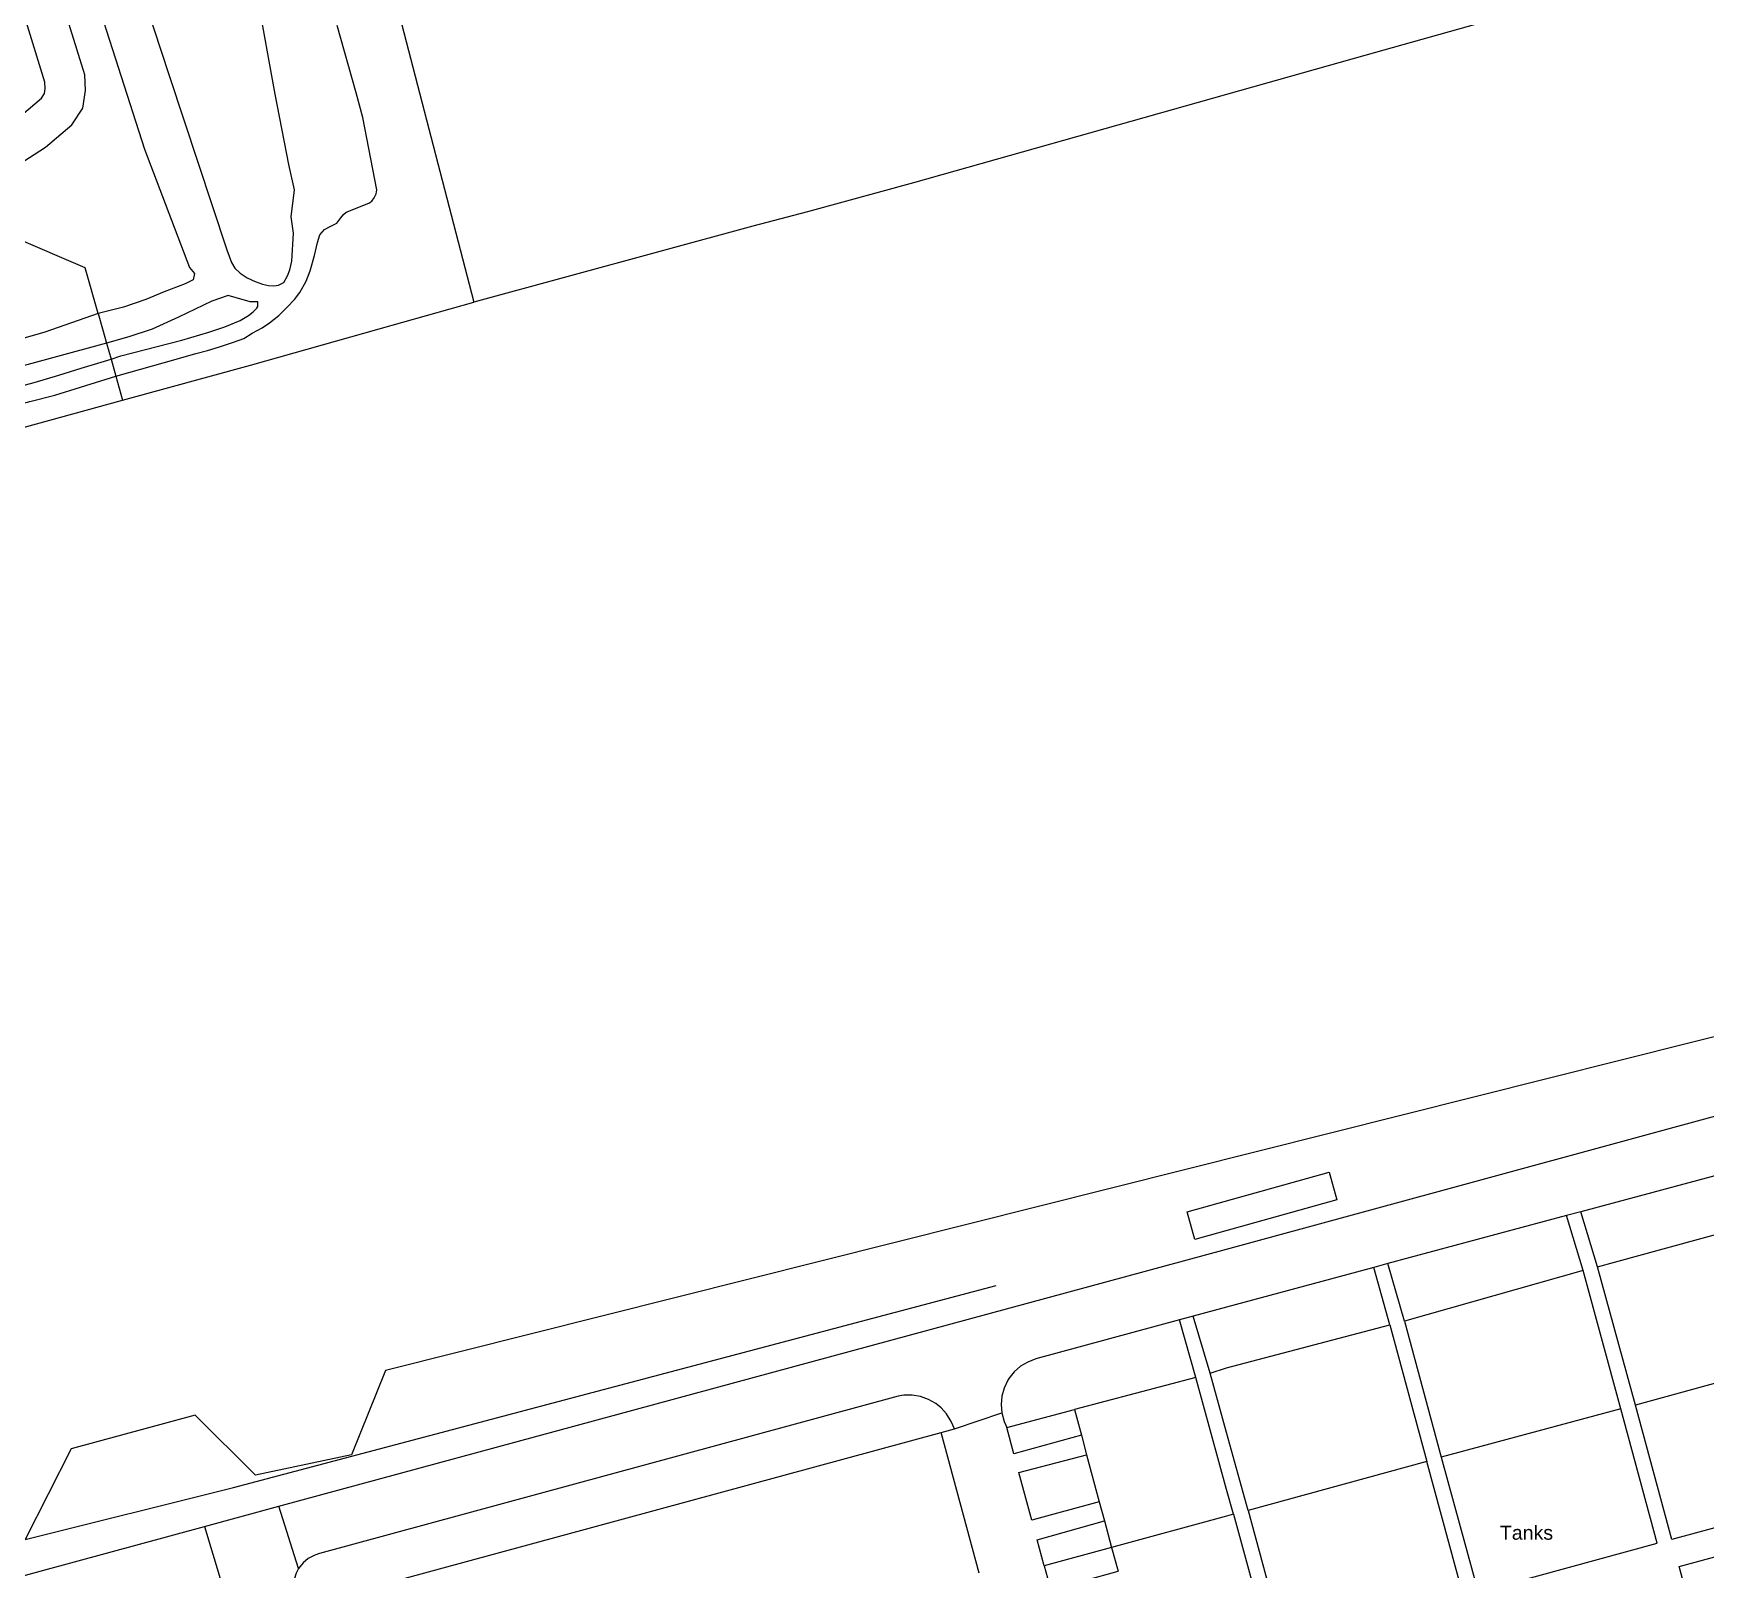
# Model space of a CAD drawing. Header units: millimetres. Extents: x 111502 to 977541, y 8702 to 1044108.
# Drawn here: x 488372.2 to 488551.3, y 240867.1 to 241031.7 of the extents above; entities that cross this region are included whole.
import ezdxf

# ---------------------------------------------------------------- set-up
doc = ezdxf.new("R2010")
doc.units = ezdxf.units.MM
doc.header["$LTSCALE"] = 0.25
doc.linetypes.add('DASHED2', pattern=[9.525, 6.35, -3.175])
doc.layers.add('E HVSS As Laid HV', color=10, linetype='Continuous')
doc.layers.add('X HVSS Site Background', color=8, linetype='Continuous')
doc.styles.add('OS Master Map$1$Standard', font='txt')

# ---------------------------------------------------------------- blocks, each defined once
blk = doc.blocks.new('OS MAP 060722')
at = {"layer": 'X HVSS Site Background', "flags": 128}
for points in [[(-431.49, 1875.34), (-432.88, 1880.24), (-432.88, 1880.24), (-455.88, 1890.09), (-455.88, 1890.09), (-464.38, 1913.74), (-464.38, 1913.74), (-470.13, 1941.84), (-470.13, 1941.84), (-448.98, 1981.09), (-448.98, 1981.09), (-448.33, 1982.29)], [(-429.59, 1868.61), (-423.12, 1870.46), (-423.12, 1870.46), (-421.04, 1871.05), (-421.04, 1871.05), (-419.79, 1871.36), (-419.79, 1871.36), (-418.5, 1871.75), (-418.5, 1871.75), (-416.99, 1872.27), (-416.99, 1872.27), (-415.89, 1872.67), (-415.89, 1872.67), (-414.98, 1873.22), (-414.98, 1873.22), (-413.93, 1873.79), (-413.93, 1873.79), (-413.13, 1874.33), (-413.13, 1874.33), (-412.12, 1875.13), (-412.12, 1875.13), (-411.23, 1876.01), (-411.23, 1876.01), (-410.46, 1876.84), (-410.46, 1876.84), (-409.89, 1877.59), (-409.89, 1877.59), (-409.2, 1878.8), (-409.2, 1878.8), (-408.78, 1879.92), (-408.78, 1879.92), (-408.3, 1881.56), (-408.3, 1881.56), (-408.01, 1882.96), (-408.01, 1882.96), (-407.73, 1883.78), (-407.73, 1883.78), (-407.25, 1884.32), (-407.25, 1884.32), (-406.64, 1884.65), (-406.64, 1884.65), (-405.91, 1885.01), (-405.91, 1885.01), (-405.49, 1885.57), (-405.49, 1885.57), (-405.2, 1885.95), (-405.2, 1885.95), (-404.93, 1886.2), (-404.93, 1886.2), (-402.5, 1887.17), (-402.5, 1887.17), (-402.17, 1887.38), (-402.17, 1887.38), (-401.92, 1887.73), (-401.92, 1887.73), (-401.7, 1888.15), (-401.7, 1888.15), (-401.64, 1888.57), (-401.64, 1888.57), (-403.14, 1896.35), (-403.14, 1896.35), (-403.85, 1898.96), (-403.85, 1898.96), (-405.88, 1906.18)], [(-458, 1913.35), (-454.85, 1901.29), (-454.85, 1901.29), (-452.02, 1897.44), (-452.02, 1897.44), (-448.04, 1893.14), (-448.04, 1893.14), (-445.73, 1891.46), (-445.73, 1891.46), (-442.59, 1890.73), (-442.59, 1890.73), (-440.07, 1891.25), (-440.07, 1891.25), (-437.13, 1893.14), (-437.13, 1893.14), (-434.3, 1895.55), (-434.3, 1895.55), (-433.15, 1897.33), (-433.15, 1897.33), (-432.84, 1899.22), (-432.84, 1899.22), (-432.94, 1900.9), (-432.94, 1900.9), (-438.39, 1918.49)], [(-432.19, 1910.55), (-426.54, 1892.95), (-426.54, 1892.95), (-421.72, 1880.27), (-421.72, 1880.27), (-421.18, 1879.61), (-421.18, 1879.61), (-421.31, 1878.95), (-421.31, 1878.95), (-422.16, 1878.51), (-422.16, 1878.51), (-424.43, 1877.64), (-424.43, 1877.64), (-426.39, 1876.83), (-426.39, 1876.83), (-428.79, 1876.01), (-428.79, 1876.01), (-431.49, 1875.34)], [(-426.38, 1908.45), (-423.89, 1900.84), (-423.89, 1900.84), (-417.7, 1882.14), (-417.7, 1882.14), (-417.19, 1880.79), (-417.19, 1880.79), (-416.85, 1880.21), (-416.85, 1880.21), (-416.27, 1879.65), (-416.27, 1879.65), (-415.54, 1879.15), (-415.54, 1879.15), (-414.67, 1878.78), (-414.67, 1878.78), (-413.89, 1878.47), (-413.89, 1878.47), (-413.26, 1878.34), (-413.26, 1878.34), (-412.67, 1878.31), (-412.67, 1878.31), (-412.17, 1878.38), (-412.17, 1878.38), (-411.61, 1878.66), (-411.61, 1878.66), (-411.19, 1879.38), (-411.19, 1879.38), (-410.96, 1880.03), (-410.96, 1880.03), (-410.75, 1880.93), (-410.75, 1880.93), (-410.55, 1883.93), (-410.55, 1883.93), (-410.81, 1885.7), (-410.81, 1885.7), (-410.47, 1888.57), (-410.47, 1888.57), (-411.05, 1891.29), (-411.05, 1891.29), (-412.53, 1898.85), (-412.53, 1898.85), (-416.3, 1919.71)], [(-396.78, 1955.74), (-405.03, 1929.69), (-405.03, 1929.69), (-391.23, 1876.54)], [(-453.83, 1914.4), (-450.9, 1903.17), (-450.9, 1903.17), (-448.7, 1900.18), (-448.7, 1900.18), (-445.17, 1896.37), (-445.17, 1896.37), (-443.91, 1895.45), (-443.91, 1895.45), (-442.54, 1895.13), (-442.54, 1895.13), (-441.72, 1895.3), (-441.72, 1895.3), (-439.7, 1896.6), (-439.7, 1896.6), (-437.57, 1898.41), (-437.57, 1898.41), (-437.25, 1898.91), (-437.25, 1898.91), (-437.16, 1899.44), (-437.16, 1899.44), (-437.2, 1900.12), (-437.2, 1900.12), (-442.36, 1916.78)], [(-223.68, 1923.49), (-272.73, 1909.49), (-272.73, 1909.49), (-295.78, 1902.99), (-295.78, 1902.99), (-310.58, 1898.79), (-310.58, 1898.79), (-344.13, 1889.34), (-344.13, 1889.34), (-355.48, 1886.24), (-355.48, 1886.24), (-361.33, 1884.69), (-361.33, 1884.69), (-391.23, 1876.54)], [(-431.49, 1875.34), (-437.22, 1873.33), (-437.22, 1873.33), (-440.3, 1872.46), (-440.3, 1872.46), (-446.23, 1871.16), (-446.23, 1871.16), (-449.62, 1870.65), (-449.62, 1870.65), (-452.9, 1883), (-452.9, 1883), (-478.83, 1876.12), (-478.83, 1876.12), (-477.77, 1872.11)], [(-417.58, 1877.25), (-419.32, 1876.64), (-419.32, 1876.64), (-422.88, 1874.93), (-422.88, 1874.93), (-425.72, 1873.67), (-425.72, 1873.67), (-428.21, 1872.84), (-428.21, 1872.84), (-430.59, 1872.17)], [(-430.11, 1870.46), (-429.06, 1870.79), (-429.06, 1870.79), (-422.54, 1872.47), (-422.54, 1872.47), (-419.62, 1873.34), (-419.62, 1873.34), (-417.92, 1873.9), (-417.92, 1873.9), (-416.27, 1874.59), (-416.27, 1874.59), (-415.39, 1875.13), (-415.39, 1875.13), (-414.87, 1875.51), (-414.87, 1875.51), (-414.49, 1875.9), (-414.49, 1875.9), (-414.37, 1876.1), (-414.37, 1876.1), (-414.4, 1876.6), (-414.4, 1876.6), (-415.22, 1876.6), (-415.22, 1876.6), (-417.58, 1877.25)], [(-428.88, 1866.04), (-415.18, 1869.79), (-415.18, 1869.79), (-401.38, 1873.69), (-401.38, 1873.69), (-391.23, 1876.54)], [(-431.49, 1875.34), (-431.03, 1873.69), (-431.03, 1873.69), (-430.59, 1872.17)], [(-430.59, 1872.17), (-441.5, 1869.2), (-441.5, 1869.2), (-454.15, 1866.75), (-454.15, 1866.75), (-470.6, 1864)], [(-430.59, 1872.17), (-430.11, 1870.46)], [(-440.74, 1867.29), (-438.36, 1867.94), (-438.36, 1867.94), (-435.71, 1868.73), (-435.71, 1868.73), (-433.32, 1869.47), (-433.32, 1869.47), (-430.11, 1870.46)], [(-430.11, 1870.46), (-429.59, 1868.61)], [(-469.98, 1861.79), (-465.75, 1861.45), (-465.75, 1861.45), (-461.99, 1861.35), (-461.99, 1861.35), (-458.03, 1861.62), (-458.03, 1861.62), (-454.06, 1862.12), (-454.06, 1862.12), (-450.32, 1862.94), (-450.32, 1862.94), (-446.36, 1863.85), (-446.36, 1863.85), (-442, 1865.06), (-442, 1865.06), (-438.8, 1865.92), (-438.8, 1865.92), (-436.15, 1866.59), (-436.15, 1866.59), (-433.4, 1867.45), (-433.4, 1867.45), (-429.59, 1868.61)], [(-429.59, 1868.61), (-429.23, 1867.34), (-429.23, 1867.34), (-428.88, 1866.04)], [(-471.66, 1854.32), (-470.78, 1854.59), (-470.78, 1854.59), (-469.28, 1854.94), (-469.28, 1854.94), (-428.88, 1866.04)], [(-229.47, 1805.09), (-400.69, 1762.1), (-400.69, 1762.1), (-404.36, 1753.06), (-404.36, 1753.06), (-414.65, 1750.86), (-414.65, 1750.86), (-421.11, 1757.32), (-421.11, 1757.32), (-434.38, 1753.69), (-434.38, 1753.69), (-439.31, 1744)], [(-412.13, 1747.55), (-310.58, 1775.09), (-310.58, 1775.09), (-254.64, 1790.35)], [(-313.98, 1776.11), (-314.81, 1779.08), (-314.81, 1779.08), (-299.59, 1783.34), (-299.59, 1783.34), (-298.76, 1780.36), (-298.76, 1780.36), (-313.98, 1776.11)], [(-253.03, 1784.34), (-253.88, 1784.14), (-253.88, 1784.14), (-272.64, 1779.1)], [(-274.15, 1778.69), (-293.31, 1773.54)], [(-272.64, 1779.1), (-274.15, 1778.69)], [(-272.38, 1772.79), (-274.15, 1778.69)], [(-270.83, 1773.19), (-272.64, 1779.1)], [(-270.83, 1773.19), (-269.03, 1773.68), (-269.03, 1773.68), (-250.63, 1778.74)], [(-294.82, 1773.13), (-310.58, 1768.89), (-310.58, 1768.89), (-314.16, 1767.92)], [(-293.31, 1773.54), (-294.82, 1773.13)], [(-293.08, 1766.99), (-294.82, 1773.13)], [(-291.53, 1767.39), (-293.31, 1773.54)], [(-272.38, 1772.79), (-291.53, 1767.39)], [(-268.33, 1757.99), (-272.38, 1772.79)], [(-266.78, 1758.39), (-270.83, 1773.19)], [(-439.31, 1744), (-416.98, 1749.54), (-416.98, 1749.54), (-335.28, 1771.18)], [(-315.63, 1767.52), (-331.03, 1763.34), (-331.03, 1763.34), (-331.88, 1762.99), (-331.88, 1762.99), (-332.68, 1762.54), (-332.68, 1762.54), (-333.33, 1761.94), (-333.33, 1761.94), (-333.93, 1761.24), (-333.93, 1761.24), (-334.03, 1761.04), (-334.03, 1761.04), (-334.43, 1760.19), (-334.43, 1760.19), (-334.68, 1759.34), (-334.68, 1759.34), (-334.73, 1758.44), (-334.73, 1758.44), (-334.68, 1757.54)], [(-314.16, 1767.92), (-315.63, 1767.52)], [(-313.88, 1761.34), (-315.63, 1767.52)], [(-312.33, 1761.79), (-314.16, 1767.92)], [(-312.33, 1761.79), (-310.58, 1762.39), (-310.58, 1762.39), (-293.08, 1766.99)], [(-293.08, 1766.99), (-289.13, 1752.34)], [(-291.53, 1767.39), (-287.58, 1752.79)], [(-246.62, 1763.91), (-266.78, 1758.39)], [(-246.62, 1763.91), (-243.38, 1751.99), (-243.38, 1751.99), (-242.73, 1749.44), (-242.73, 1749.44), (-262.88, 1743.99), (-262.88, 1743.99), (-266.78, 1758.39)], [(-313.88, 1761.34), (-326.89, 1757.9)], [(-309.83, 1746.69), (-310.58, 1749.34), (-310.58, 1749.34), (-313.88, 1761.34)], [(-308.28, 1747.09), (-310.58, 1755.44), (-310.58, 1755.44), (-312.33, 1761.79)], [(-339.73, 1755.84), (-340.08, 1756.64), (-340.08, 1756.64), (-340.58, 1757.44), (-340.58, 1757.44), (-341.18, 1758.09), (-341.18, 1758.09), (-341.73, 1758.54), (-341.73, 1758.54), (-342.53, 1758.99), (-342.53, 1758.99), (-343.38, 1759.29), (-343.38, 1759.29), (-344.28, 1759.44), (-344.28, 1759.44), (-345.18, 1759.44), (-345.18, 1759.44), (-345.78, 1759.34), (-345.78, 1759.34), (-407.78, 1742.49), (-407.78, 1742.49), (-408.28, 1742.29), (-408.28, 1742.29), (-408.98, 1741.94), (-408.98, 1741.94), (-409.53, 1741.49), (-409.53, 1741.49), (-410.03, 1740.89)], [(-334.13, 1755.99), (-326.89, 1757.9)], [(-326.89, 1757.9), (-326.14, 1755.16)], [(-287.58, 1752.79), (-283.63, 1738.34), (-283.63, 1738.34), (-264.43, 1743.59), (-264.43, 1743.59), (-268.33, 1757.99)], [(-268.33, 1757.99), (-287.58, 1752.79)], [(-339.73, 1755.84), (-334.68, 1757.54)], [(-334.68, 1757.54), (-334.43, 1756.64), (-334.43, 1756.64), (-334.13, 1755.99)], [(-326.14, 1755.16), (-333.37, 1753.18), (-333.37, 1753.18), (-334.13, 1755.99)], [(-402.13, 1738.29), (-402.28, 1738.84), (-402.28, 1738.84), (-341.18, 1755.44)], [(-341.18, 1755.44), (-339.73, 1755.84)], [(-337.08, 1740.39), (-341.18, 1755.44)], [(-326.14, 1755.16), (-325.58, 1753.06)], [(-324.22, 1748.03), (-331.44, 1746.04), (-331.44, 1746.04), (-332.83, 1751.17), (-332.83, 1751.17), (-325.58, 1753.06)], [(-325.58, 1753.06), (-324.22, 1748.03)], [(-308.28, 1747.09), (-304.38, 1732.69), (-304.38, 1732.69), (-285.18, 1737.89), (-285.18, 1737.89), (-289.13, 1752.34)], [(-289.13, 1752.34), (-308.28, 1747.09)], [(-420.11, 1745.38), (-412.13, 1747.55)], [(-410.03, 1740.89), (-412.13, 1747.55)], [(-324.22, 1748.03), (-323.67, 1746)], [(-447.98, 1737.82), (-420.11, 1745.38)], [(-420.11, 1745.38), (-418.33, 1739.44)], [(-330.13, 1741.16), (-330.88, 1743.96), (-330.88, 1743.96), (-323.67, 1746)], [(-323.67, 1746), (-322.9, 1743.13)], [(-309.83, 1746.69), (-310.58, 1746.49), (-310.58, 1746.49), (-322.9, 1743.13)], [(-309.83, 1746.69), (-305.93, 1732.29), (-305.93, 1732.29), (-310.33, 1731.09)], [(-258.13, 1726.54), (-262.08, 1741.09), (-262.08, 1741.09), (-241.93, 1746.54), (-241.93, 1746.54), (-241.03, 1743.24), (-241.03, 1743.24), (-237.99, 1732.05)], [(-322.9, 1743.13), (-330.13, 1741.16)], [(-322.9, 1743.13), (-322.21, 1740.6)], [(-410.03, 1740.89), (-410.28, 1740.39), (-410.28, 1740.39), (-410.48, 1739.69)], [(-330.13, 1741.16), (-329.43, 1738.59), (-329.43, 1738.59), (-322.21, 1740.6)]]:
    blk.add_lwpolyline(points, dxfattribs=at)
at = {"layer": 'X HVSS Site Background', "insert": (-281.3, 1743.94), "char_height": 1.5, "attachment_point": 7, "style": 'OS Master Map$1$Standard'}
blk.add_mtext('{\\farial|b0|i0|c0|p34;Tanks}', dxfattribs=at)

msp = doc.modelspace()

# ---------------------------------------------------------------- linework, layer by layer
at = {"lineweight": 0}
msp.add_circle((488727.82, 239008.33), 11388.42, dxfattribs=at)

# ---------------------------------------------------------------- block references
at = {"layer": 'E HVSS As Laid HV', "linetype": 'DASHED2', "lineweight": 0}
msp.add_blockref('OS MAP 060722', (488810.58, 239126.31), dxfattribs=at)

doc.saveas('drawing.dxf')
